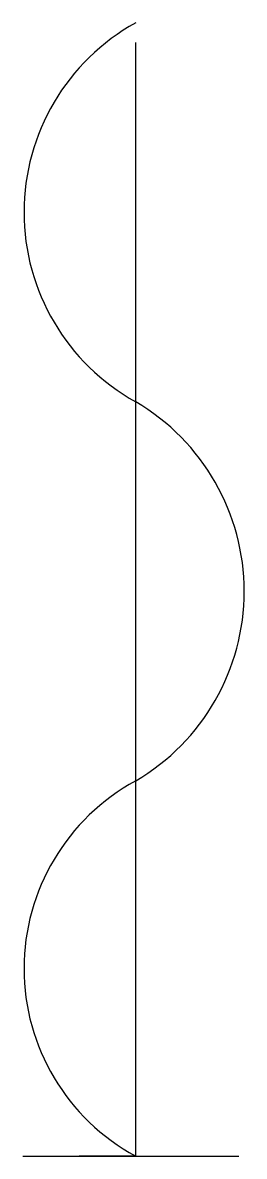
# Model space of a CAD drawing. Extents: x -101 to 97, y 0 to 1017.
import ezdxf

# ---------------------------------------------------------------- set-up
doc = ezdxf.new("R2010")
doc.units = 0
doc.header["$LTSCALE"] = 0.0006
doc.header["$MEASUREMENT"] = 0
doc.layers.get('0').update_dxf_attribs({"linetype": 'CONTINUOUS'})

msp = doc.modelspace()

# ---------------------------------------------------------------- linework, layer by layer
for p, q in [((0, 0), (0, 999)), ((-101.2, 0), (92.3, 0)), ((0, 0), (-50.6, 0))]:
    msp.add_line(p, q)
at = {"color": 7}
msp.add_lwpolyline([(0, 499.5), (0, 508.4)], dxfattribs=at)
for centre, radius, start, end in [((94.5, 846.7), 194.5, 119.0689, 240.9311), ((-100, 506.7), 197.2, 300.4655, 59.5345), ((91.7, 168.4), 191.7, 118.5828, 241.4172)]:
    msp.add_arc(centre, radius, start, end)

doc.saveas('drawing.dxf')
